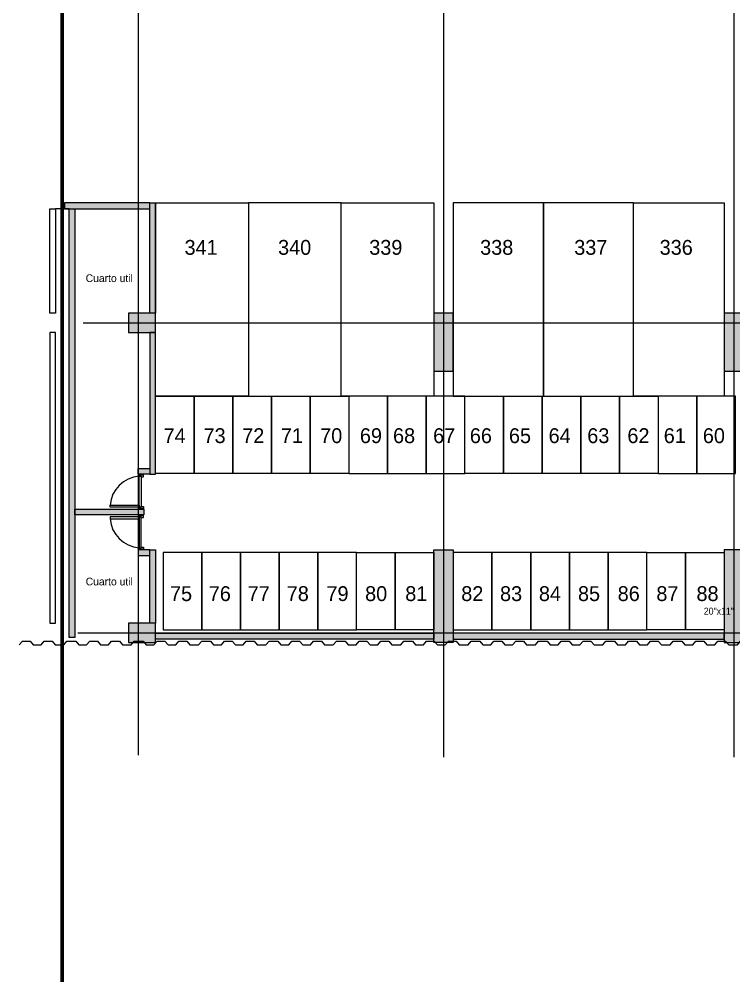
# Model space of a CAD drawing. Header units: metres. Extents: x 31.9 to 92.3, y -29 to 44.
# Drawn here: x 37.03 to 55.5, y -28.97 to -4.07 of the extents above; entities that cross this region are included whole.
import ezdxf

# ---------------------------------------------------------------- set-up
doc = ezdxf.new("R2010")
doc.units = ezdxf.units.M
doc.header["$LTSCALE"] = 100
doc.layers.add('Arqui', color=8, linetype='Continuous', lineweight=0)
doc.layers.add('M-HVAC-DUCT-IDEN', color=7, linetype='Continuous', lineweight=9)
doc.styles.add('SansSerif', font='SANSS__.TTF', dxfattribs={"width": 0.9, "height": 0.18})

# ---------------------------------------------------------------- blocks, each defined once
blk = doc.blocks.new('estructura etapa 3')
at = {"layer": 'Arqui'}
h = blk.add_hatch(color=256, dxfattribs=at)
h.paths.add_polyline_path([(-91.651, -6658.124), (-91.651, -6657.624), (-92.35, -6657.624), (-92.35, -6658.124)])
h.paths.add_polyline_path([(-49.354, -6658.124), (-49.354, -6657.624), (-50.055, -6657.624), (-50.055, -6658.124)])
h.paths.add_polyline_path([(-56.053, -6658.124), (-56.053, -6657.624), (-56.753, -6657.624), (-56.753, -6658.124)])
h.paths.add_polyline_path([(-76.45, -6659.124), (-76.95, -6659.124), (-76.95, -6657.624), (-76.45, -6657.624)])
h.paths.add_polyline_path([(-83.95, -6659.124), (-84.45, -6659.124), (-84.45, -6657.624), (-83.95, -6657.624)])
h.paths.add_polyline_path([(-60.452, -6659.124), (-60.952, -6659.124), (-60.952, -6657.624), (-60.452, -6657.624)])
h.paths.add_polyline_path([(-67.95, -6659.124), (-68.45, -6659.124), (-68.45, -6657.624), (-67.95, -6657.624)])
h.paths.add_polyline_path([(-91.85, -6668.199), (-91.851, -6667.599), (-92.35, -6667.599), (-92.349, -6668.199)])
h.paths.add_polyline_path([(-49.354, -6668.199), (-49.354, -6667.599), (-49.854, -6667.599), (-49.854, -6668.199)])
h.paths.add_polyline_path([(-56.154, -6668.149), (-56.154, -6667.649), (-56.854, -6667.649), (-56.854, -6668.149)])
h.paths.add_polyline_path([(-59.952, -6667.649), (-59.952, -6668.149), (-61.452, -6668.149), (-61.452, -6667.649)])
h.paths.add_polyline_path([(-75.95, -6667.649), (-75.95, -6668.149), (-77.45, -6668.149), (-77.45, -6667.649)])
h.paths.add_polyline_path([(-68.95, -6667.649), (-68.95, -6668.149), (-67.45, -6668.149), (-67.45, -6667.649)])
h.paths.add_polyline_path([(-84.95, -6667.649), (-84.95, -6668.149), (-83.45, -6668.149), (-83.45, -6667.649)])
h.paths.add_polyline_path([(-91.85, -6676.199), (-91.85, -6675.599), (-92.349, -6675.599), (-92.349, -6676.199)])
h.paths.add_polyline_path([(-49.354, -6676.199), (-49.354, -6675.599), (-49.854, -6675.599), (-49.854, -6676.199)])
h.paths.add_polyline_path([(-56.154, -6676.149), (-56.154, -6675.649), (-56.754, -6675.649), (-56.754, -6676.149)])
h.paths.add_polyline_path([(-59.952, -6675.649), (-59.952, -6676.149), (-61.452, -6676.149), (-61.452, -6675.649)])
h.paths.add_polyline_path([(-75.95, -6675.649), (-75.95, -6676.149), (-77.45, -6676.149), (-77.45, -6675.649)])
h.paths.add_polyline_path([(-68.95, -6675.649), (-68.95, -6676.149), (-67.45, -6676.149), (-67.45, -6675.649)])
h.paths.add_polyline_path([(-84.95, -6675.649), (-84.95, -6676.149), (-83.45, -6676.149), (-83.45, -6675.649)])
h.paths.add_polyline_path([(-91.847, -6686.299), (-91.851, -6685.699), (-92.35, -6685.699), (-92.346, -6686.299)])
h.paths.add_polyline_path([(-49.354, -6686.299), (-49.354, -6685.699), (-49.854, -6685.699), (-49.854, -6686.299)])
h.paths.add_polyline_path([(-56.154, -6686.249), (-56.154, -6685.749), (-56.754, -6685.749), (-56.754, -6686.249)])
h.paths.add_polyline_path([(-59.952, -6685.749), (-59.952, -6686.249), (-61.452, -6686.249), (-61.452, -6685.749)])
h.paths.add_polyline_path([(-75.95, -6685.749), (-75.95, -6686.249), (-77.45, -6686.249), (-77.45, -6685.749)])
h.paths.add_polyline_path([(-68.95, -6685.749), (-68.95, -6686.249), (-67.45, -6686.249), (-67.45, -6685.749)])
h.paths.add_polyline_path([(-84.95, -6685.749), (-84.95, -6686.249), (-83.45, -6686.249), (-83.45, -6685.749)])
h.paths.add_polyline_path([(-49.353, -6694.294), (-49.354, -6693.699), (-49.855, -6693.699), (-49.854, -6694.294)])
h.paths.add_polyline_path([(-56.054, -6694.249), (-56.054, -6693.749), (-56.753, -6693.749), (-56.753, -6694.249)])
h.paths.add_polyline_path([(-91.651, -6694.249), (-91.651, -6693.749), (-92.35, -6693.749), (-92.35, -6694.249)])
h.paths.add_polyline_path([(-59.952, -6693.749), (-59.952, -6694.249), (-61.452, -6694.249), (-61.452, -6693.749)])
h.paths.add_polyline_path([(-75.95, -6693.749), (-75.95, -6694.249), (-77.45, -6694.249), (-77.45, -6693.749)])
h.paths.add_polyline_path([(-68.95, -6693.749), (-68.95, -6694.249), (-67.45, -6694.249), (-67.45, -6693.749)])
h.paths.add_polyline_path([(-84.95, -6693.749), (-84.95, -6694.249), (-83.45, -6694.249), (-83.45, -6693.749)])
h.paths.add_polyline_path([(-49.358, -6703.974), (-49.353, -6703.374), (-49.854, -6703.374), (-49.859, -6703.974)])
h.paths.add_polyline_path([(-56.054, -6703.924), (-56.054, -6703.424), (-56.753, -6703.424), (-56.753, -6703.924)])
h.paths.add_polyline_path([(-67.95, -6704.924), (-67.95, -6703.424), (-68.45, -6703.424), (-68.45, -6704.924)])
h.paths.add_polyline_path([(-91.651, -6703.924), (-91.651, -6703.424), (-92.35, -6703.424), (-92.35, -6703.924)])
h.paths.add_polyline_path([(-61.847, -6703.424), (-60.347, -6703.424), (-60.347, -6703.924), (-61.847, -6703.924)])
h.paths.add_polyline_path([(-83.95, -6704.924), (-83.95, -6703.424), (-84.45, -6703.424), (-84.45, -6704.924)])
h.paths.add_polyline_path([(-76.45, -6704.924), (-76.45, -6703.424), (-76.95, -6703.424), (-76.95, -6704.924)])
h.paths.add_polyline_path([(-49.354, -6711.949), (-49.354, -6711.449), (-50.054, -6711.449), (-50.054, -6711.949)])
h.paths.add_polyline_path([(-55.954, -6711.949), (-55.954, -6711.449), (-56.654, -6711.449), (-56.654, -6711.949)])
h.paths.add_polyline_path([(-91.65, -6711.949), (-91.65, -6711.449), (-92.35, -6711.449), (-92.35, -6711.949)])
h.paths.add_polyline_path([(-60.952, -6711.949), (-60.952, -6709.549), (-60.452, -6709.549), (-60.452, -6711.949)])
h.paths.add_polyline_path([(-68.45, -6709.549), (-68.45, -6711.949), (-67.95, -6711.949), (-67.95, -6709.549)])
h.paths.add_polyline_path([(-76.95, -6709.549), (-76.95, -6711.949), (-76.45, -6711.949), (-76.45, -6709.549)])
h.paths.add_polyline_path([(-83.95, -6709.549), (-83.95, -6711.949), (-84.45, -6711.949), (-84.45, -6709.549)])
for p, q in [((-92.1, -6655.279), (-92.1, -6714.861)), ((-84.2, -6655.354), (-84.2, -6714.914)), ((-76.7, -6655.354), (-76.7, -6714.914)), ((-93.52, -6703.674), (-46.502, -6703.674)), ((-93.66, -6711.699), (-46.502, -6711.699))]:
    blk.add_line(p, q, dxfattribs=at)
for points in [[(-91.651, -6703.924), (-91.651, -6703.424), (-92.35, -6703.424), (-92.35, -6703.924)], [(-83.95, -6704.924), (-83.95, -6703.424), (-84.45, -6703.424), (-84.45, -6704.924)], [(-76.45, -6704.924), (-76.45, -6703.424), (-76.95, -6703.424), (-76.95, -6704.924)], [(-83.95, -6709.549), (-83.95, -6711.949), (-84.45, -6711.949), (-84.45, -6709.549)], [(-76.95, -6709.549), (-76.95, -6711.949), (-76.45, -6711.949), (-76.45, -6709.549)], [(-91.65, -6711.949), (-91.65, -6711.449), (-92.35, -6711.449), (-92.35, -6711.949)]]:
    blk.add_lwpolyline(points, close=True, dxfattribs=at)
blk = doc.blocks.new('A$C59bbb444')
at = {"layer": 'Arqui', "ltscale": 0.03}
h = blk.add_hatch(color=256, dxfattribs=at)
h.dxf.hatch_style = 1
h.paths.add_polyline_path([(6.319, 20.15), (8.67, 20.15), (8.67, 17.301), (8.52, 17.301), (8.52, 20), (6.585, 20), (6.586, 12.23), (8.37, 12.23), (8.37, 12.079), (6.585, 12.079), (6.585, 8.906), (6.435, 8.906), (6.435, 20), (6.319, 20)])
h = blk.add_hatch(color=256, dxfattribs=at)
h.dxf.hatch_style = 1
h.paths.add_polyline_path([(8.52, 11.029), (8.52, 11.179), (8.22, 11.179), (8.22, 11.029)])
h.paths.add_polyline_path([(8.52, 11.179), (8.67, 11.179), (8.67, 9.276), (8.52, 9.276)])
h.paths.add_polyline_path([(8.52, 13.28), (8.52, 13.13), (8.22, 13.13), (8.22, 13.28)])
h.paths.add_polyline_path([(8.52, 13.13), (8.67, 13.13), (8.67, 16.801), (8.52, 16.801)])
at = {"layer": 'Arqui', "ltscale": 0.3}
h = blk.add_hatch(color=256, dxfattribs=at)
h.dxf.hatch_style = 1
h.paths.add_polyline_path([(29.53, 9.016), (29.53, 8.866), (23.871, 8.866), (23.871, 9.016)])
h.paths.add_polyline_path([(16.371, 9.016), (16.371, 8.866), (23.371, 8.866), (23.371, 9.016)])
h.paths.add_polyline_path([(15.871, 9.016), (15.871, 8.866), (8.671, 8.866), (8.671, 9.016)])
at = {"layer": 'Arqui', "lineweight": 60, "ltscale": 0.3}
blk.add_line((6.26, 73), (6.26, 0), dxfattribs=at)
at = {"layer": 'Arqui', "ltscale": 0.3}
blk.add_line((6.435, 20), (6.085, 20), dxfattribs=at)
at = {"layer": 'Arqui'}
for points in [[(6.085, 17.301), (5.935, 17.301), (5.935, 20), (6.085, 20)], [(6.319, 20), (8.52, 20), (8.52, 20.15), (6.319, 20.15)], [(6.435, 20), (6.585, 20), (6.585, 8.906), (6.435, 8.906)], [(8.52, 20.15), (8.67, 20.15), (8.67, 17.301), (8.52, 17.301)], [(11.071, 20.15), (11.071, 15.15), (8.67, 15.15), (8.67, 20.15)], [(11.071, 20.15), (11.071, 15.15), (13.471, 15.15), (13.471, 20.15)], [(15.871, 20.15), (15.871, 15.15), (13.471, 15.15), (13.471, 20.15)], [(16.371, 20.15), (16.371, 15.15), (18.701, 15.15), (18.701, 20.15)], [(18.701, 20.15), (18.701, 15.15), (21.031, 15.15), (21.031, 20.15)], [(23.371, 20.15), (23.371, 15.15), (21.031, 15.15), (21.031, 20.15)], [(6.085, 16.801), (5.935, 16.801), (5.935, 9.276), (6.085, 9.276)], [(8.52, 13.13), (8.67, 13.13), (8.67, 16.801), (8.52, 16.801)], [(9.67, 13.15), (8.67, 13.15), (8.67, 15.15), (9.67, 15.15)], [(10.67, 13.15), (9.67, 13.15), (9.67, 15.15), (10.67, 15.15)], [(11.67, 13.15), (10.67, 13.15), (10.67, 15.15), (11.67, 15.15)], [(12.67, 13.15), (11.67, 13.15), (11.67, 15.15), (12.67, 15.15)], [(13.67, 13.15), (12.67, 13.15), (12.67, 15.15), (13.67, 15.15)], [(13.67, 13.15), (14.67, 13.15), (14.67, 15.15), (13.67, 15.15)], [(14.67, 13.15), (15.67, 13.15), (15.67, 15.15), (14.67, 15.15)], [(15.67, 13.15), (16.67, 13.15), (16.67, 15.15), (15.67, 15.15)], [(17.67, 13.15), (16.67, 13.15), (16.67, 15.15), (17.67, 15.15)], [(18.67, 13.15), (17.67, 13.15), (17.67, 15.15), (18.67, 15.15)], [(19.67, 13.15), (18.67, 13.15), (18.67, 15.15), (19.67, 15.15)], [(20.67, 13.15), (19.67, 13.15), (19.67, 15.15), (20.67, 15.15)], [(21.67, 13.15), (20.67, 13.15), (20.67, 15.15), (21.67, 15.15)], [(21.67, 13.15), (22.67, 13.15), (22.67, 15.15), (21.67, 15.15)], [(22.67, 13.15), (23.67, 13.15), (23.67, 15.15), (22.67, 15.15)], [(8.52, 13.28), (8.52, 13.13), (8.22, 13.13), (8.22, 13.28)], [(8.296, 12.28), (8.245, 12.28), (8.245, 13.079), (8.296, 13.079)], [(8.296, 12.28), (8.245, 12.28), (8.245, 13.079), (8.296, 13.079)], [(8.37, 12.23), (8.37, 12.079), (6.585, 12.079), (6.585, 12.23)], [(8.245, 12.331), (8.245, 12.28), (7.498, 12.28), (7.498, 12.331)], [(8.245, 12.331), (8.245, 12.28), (7.498, 12.28), (7.498, 12.331)], [(8.245, 11.978), (8.245, 12.029), (7.498, 12.029), (7.498, 11.978)], [(8.245, 11.978), (8.245, 12.029), (7.498, 12.029), (7.498, 11.978)], [(8.296, 12.029), (8.245, 12.029), (8.245, 11.23), (8.296, 11.23)], [(8.296, 12.029), (8.245, 12.029), (8.245, 11.23), (8.296, 11.23)], [(8.52, 11.029), (8.52, 11.179), (8.22, 11.179), (8.22, 11.029)], [(8.52, 11.179), (8.67, 11.179), (8.67, 9.276), (8.52, 9.276)], [(9.871, 11.103), (8.871, 11.103), (8.871, 9.103), (9.871, 9.103)], [(10.871, 11.103), (9.871, 11.103), (9.871, 9.103), (10.871, 9.103)], [(11.871, 11.103), (10.871, 11.103), (10.871, 9.103), (11.871, 9.103)], [(12.871, 11.103), (11.871, 11.103), (11.871, 9.103), (12.871, 9.103)], [(13.871, 11.103), (12.871, 11.103), (12.871, 9.103), (13.871, 9.103)], [(13.871, 11.103), (14.871, 11.103), (14.871, 9.103), (13.871, 9.103)], [(14.871, 11.103), (15.871, 11.103), (15.871, 9.103), (14.871, 9.103)], [(17.371, 11.103), (16.371, 11.103), (16.371, 9.103), (17.371, 9.103)], [(18.371, 11.103), (17.371, 11.103), (17.371, 9.103), (18.371, 9.103)], [(19.371, 11.103), (18.371, 11.103), (18.371, 9.103), (19.371, 9.103)], [(20.371, 11.103), (19.371, 11.103), (19.371, 9.103), (20.371, 9.103)], [(21.371, 11.103), (20.371, 11.103), (20.371, 9.103), (21.371, 9.103)], [(21.371, 11.103), (22.371, 11.103), (22.371, 9.103), (21.371, 9.103)], [(22.371, 11.103), (23.371, 11.103), (23.371, 9.103), (22.371, 9.103)], [(15.871, 9.016), (15.871, 8.866), (8.671, 8.866), (8.671, 9.016)], [(16.371, 9.016), (16.371, 8.866), (23.371, 8.866), (23.371, 9.016)]]:
    blk.add_lwpolyline(points, close=True, dxfattribs=at)
for points in [[(8.296, 13.066), (8.358, 13.066), (8.358, 13.117), (8.245, 13.117), (8.245, 13.079), (8.296, 13.079), (8.296, 13.066)], [(8.296, 13.066), (8.358, 13.066), (8.358, 13.117), (8.245, 13.117), (8.245, 13.079), (8.296, 13.079), (8.296, 13.066)], [(8.258, 13.13), (8.258, 13.117), (8.345, 13.117), (8.345, 13.13)], [(8.258, 13.13), (8.258, 13.117), (8.345, 13.117), (8.345, 13.13)], [(8.296, 12.293), (8.358, 12.293), (8.358, 12.242), (8.245, 12.242), (8.245, 12.28), (8.296, 12.28), (8.296, 12.293)], [(8.296, 12.293), (8.358, 12.293), (8.358, 12.242), (8.245, 12.242), (8.245, 12.28), (8.296, 12.28), (8.296, 12.293)], [(8.258, 12.23), (8.258, 12.242), (8.345, 12.242), (8.345, 12.23)], [(8.258, 12.23), (8.258, 12.242), (8.345, 12.242), (8.345, 12.23)], [(8.296, 12.016), (8.358, 12.016), (8.358, 12.067), (8.245, 12.067), (8.245, 12.029), (8.296, 12.029), (8.296, 12.016)], [(8.296, 12.016), (8.358, 12.016), (8.358, 12.067), (8.245, 12.067), (8.245, 12.029), (8.296, 12.029), (8.296, 12.016)], [(8.258, 12.079), (8.258, 12.067), (8.345, 12.067), (8.345, 12.079)], [(8.258, 12.079), (8.258, 12.067), (8.345, 12.067), (8.345, 12.079)], [(8.296, 11.243), (8.358, 11.243), (8.358, 11.192), (8.245, 11.192), (8.245, 11.23), (8.296, 11.23), (8.296, 11.243)], [(8.296, 11.243), (8.358, 11.243), (8.358, 11.192), (8.245, 11.192), (8.245, 11.23), (8.296, 11.23), (8.296, 11.243)], [(8.258, 11.179), (8.258, 11.192), (8.345, 11.192), (8.345, 11.179)], [(8.258, 11.179), (8.258, 11.192), (8.345, 11.192), (8.345, 11.179)], [(5.148, 8.716), (5.228, 8.815), (5.431, 8.815), (5.511, 8.716), (5.714, 8.716), (5.794, 8.815), (5.996, 8.815), (6.076, 8.716), (6.302, 8.716), (6.382, 8.815), (6.607, 8.815), (6.687, 8.716), (6.89, 8.716)], [(6.89, 8.716), (6.97, 8.815), (7.172, 8.815), (7.252, 8.716), (7.455, 8.716), (7.535, 8.815), (7.738, 8.815), (7.818, 8.716), (8.043, 8.716), (8.123, 8.815), (8.349, 8.815), (8.429, 8.716), (8.631, 8.716)], [(8.631, 8.716), (8.711, 8.815), (8.914, 8.815), (8.994, 8.716), (9.197, 8.716), (9.277, 8.815), (9.479, 8.815), (9.559, 8.716), (9.785, 8.716), (9.865, 8.815), (10.09, 8.815), (10.17, 8.716), (10.373, 8.716)], [(10.373, 8.716), (10.453, 8.815), (10.656, 8.815), (10.736, 8.716), (10.938, 8.716), (11.018, 8.815), (11.221, 8.815), (11.301, 8.716), (11.526, 8.716), (11.606, 8.815), (11.832, 8.815), (11.912, 8.716), (12.114, 8.716)], [(12.114, 8.716), (12.194, 8.815), (12.397, 8.815), (12.477, 8.716), (12.68, 8.716), (12.76, 8.815), (12.963, 8.815), (13.043, 8.716), (13.268, 8.716), (13.348, 8.815), (13.573, 8.815), (13.653, 8.716), (13.856, 8.716)], [(13.856, 8.716), (13.936, 8.815), (14.139, 8.815), (14.219, 8.716), (14.421, 8.716), (14.501, 8.815), (14.704, 8.815), (14.784, 8.716), (15.01, 8.716), (15.09, 8.815), (15.315, 8.815), (15.395, 8.716), (15.598, 8.716)], [(15.598, 8.716), (15.678, 8.815), (15.88, 8.815), (15.96, 8.716), (16.163, 8.716), (16.243, 8.815), (16.446, 8.815), (16.526, 8.716), (16.751, 8.716), (16.831, 8.815), (17.057, 8.815), (17.137, 8.716), (17.339, 8.716)], [(17.339, 8.716), (17.419, 8.815), (17.622, 8.815), (17.702, 8.716), (17.905, 8.716), (17.985, 8.815), (18.187, 8.815), (18.267, 8.716), (18.493, 8.716), (18.573, 8.815), (18.798, 8.815), (18.878, 8.716), (19.081, 8.716)], [(19.081, 8.716), (19.161, 8.815), (19.364, 8.815), (19.444, 8.716), (19.646, 8.716), (19.726, 8.815), (19.929, 8.815), (20.009, 8.716), (20.234, 8.716), (20.314, 8.815), (20.54, 8.815), (20.62, 8.716), (20.822, 8.716)], [(20.822, 8.716), (20.902, 8.815), (21.105, 8.815), (21.185, 8.716), (21.388, 8.716), (21.468, 8.815), (21.671, 8.815), (21.751, 8.716), (21.976, 8.716), (22.056, 8.815), (22.281, 8.815), (22.361, 8.716), (22.564, 8.716)], [(22.564, 8.716), (22.644, 8.815), (22.847, 8.815), (22.927, 8.716), (23.129, 8.716), (23.209, 8.815), (23.412, 8.815), (23.492, 8.716), (23.718, 8.716), (23.798, 8.815), (24.023, 8.815), (24.103, 8.716), (24.306, 8.716)]]:
    blk.add_lwpolyline(points, dxfattribs=at)
for centre, start, end in [((8.308, 12.269), 94.4578, 175.5956), ((8.308, 12.269), 94.4578, 175.5956), ((8.308, 12.04), 184.4044, 265.5422), ((8.308, 12.04), 184.4044, 265.5422)]:
    blk.add_arc(centre, 0.813, start, end, dxfattribs=at)
blk.add_blockref('estructura etapa 3', (100.321, 6720.724), dxfattribs=at)
for p in [(6.865, 18.104), (6.865, 10.255)]:
    blk.add_text('Cuarto util', height=0.2, rotation=359.9331, dxfattribs=at).set_placement(p)
at = {"layer": 'Arqui', "char_height": 0.384, "attachment_point": 1, "rotation": 360}
for s, width, insert in [('341', 2.00679, (9.421, 19.193)), ('340', 2.00679, (11.84, 19.193)), ('339', 2.00679, (14.197, 19.193)), ('338', 2.00679, (17.064, 19.193)), ('337', 2.00679, (19.497, 19.193)), ('336', 2.00679, (21.706, 19.193)), ('74', 0.89145, (8.879, 14.321)), ('73', 0.89145, (9.912, 14.321)), ('72', 0.89145, (10.912, 14.321)), ('71', 0.89145, (11.912, 14.321)), ('70', 0.89145, (12.928, 14.321)), ('69', 0.89145, (13.955, 14.321)), ('68', 0.89145, (14.812, 14.321)), ('67', 0.89145, (15.849, 14.321)), ('66', 0.89145, (16.798, 14.321)), ('65', 0.89145, (17.809, 14.321)), ('64', 0.89145, (18.835, 14.321)), ('63', 0.89145, (19.835, 14.321)), ('62', 0.89145, (20.872, 14.321)), ('61', 0.89145, (21.812, 14.321)), ('60', 0.89145, (22.823, 14.321)), ('75', 0.89145, (9.046, 10.234)), ('76', 0.89145, (10.048, 10.234)), ('77', 0.89145, (11.054, 10.234)), ('78', 0.89145, (12.064, 10.234)), ('79', 0.89145, (13.091, 10.234)), ('80', 0.89145, (14.09, 10.234)), ('81', 0.89145, (15.128, 10.234)), ('82', 0.89145, (16.576, 10.234)), ('83', 0.89145, (17.579, 10.234)), ('84', 0.89145, (18.584, 10.234)), ('85', 0.89145, (19.594, 10.234)), ('86', 0.89145, (20.621, 10.234)), ('87', 0.89145, (21.621, 10.234)), ('88', 0.89145, (22.658, 10.234))]:
    blk.add_mtext_dynamic_manual_height_columns(s, width=width, gutter_width=5, heights=[0], dxfattribs=dict(at, insert=insert))

msp = doc.modelspace()

# ---------------------------------------------------------------- block references
at = {"layer": 'Arqui'}
msp.add_blockref('A$C59bbb444', (31.881, -28.974), dxfattribs=at)

# ---------------------------------------------------------------- texts
at = {"layer": 'M-HVAC-DUCT-IDEN', "insert": (54.729, -19.295), "char_height": 0.18, "width": 0.93076, "attachment_point": 1, "style": 'SansSerif'}
msp.add_mtext('20"x11"', dxfattribs=at)

doc.saveas('drawing.dxf')
